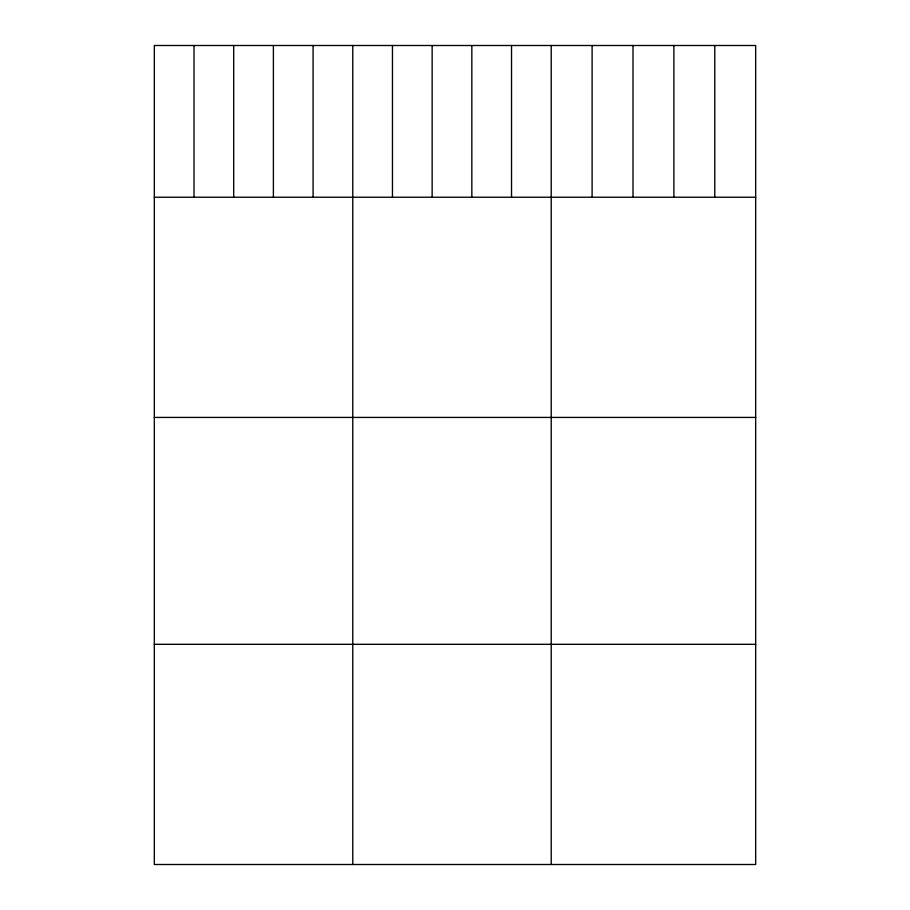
<?xml version="1.0" encoding="UTF-8"?>
<svg xmlns="http://www.w3.org/2000/svg" width="910" height="910" viewBox="0 0 910 910"><rect width="100%" height="100%" fill="white"/><g stroke="black" fill="none" stroke-linecap="round" stroke-linejoin="round"><path stroke-width="1.36" d="M755.675 197.231L755.675 864.5L154.325 864.5L154.325 45.5L755.675 45.5L755.675 197.231L154.325 197.231M154.325 417.428L755.675 417.428M154.325 644.303L755.675 644.303M714.782 45.5L714.782 197.231M673.889 45.5L673.889 197.231M632.996 45.5L632.996 197.231M592.103 45.5L592.103 197.231M551.221 45.5L551.221 864.5M511.522 45.5L511.522 197.231M471.835 45.5L471.835 197.231M432.148 45.5L432.148 197.231M392.46 45.5L392.46 197.231M352.773 45.5L352.773 864.5M313.086 45.5L313.086 197.231M273.398 45.5L273.398 197.231M233.699 45.5L233.699 197.231M194.012 45.5L194.012 197.231"/></g></svg>
